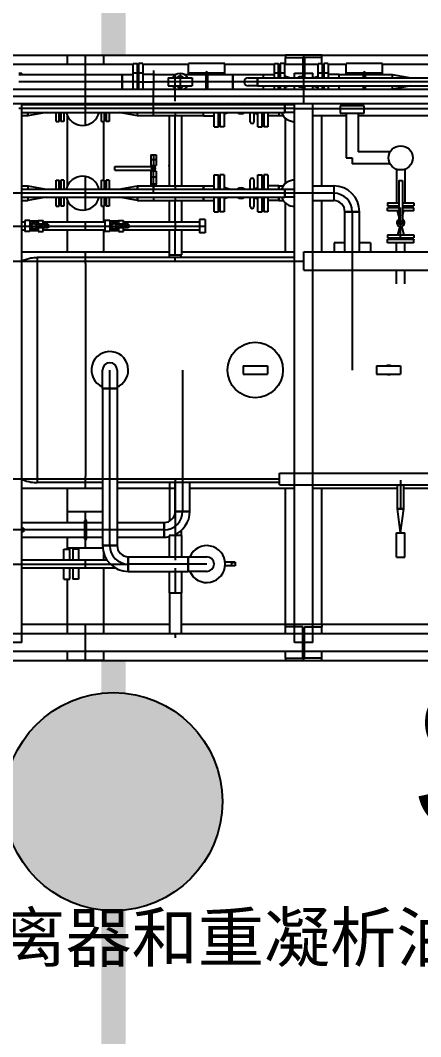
# Model space of a CAD drawing. Header units: inches. Extents: x 517790 to 538444, y 301815 to 302461.
# Drawn here: x 517891.987 to 517893.546, y 302341.057 to 302345.019 of the extents above; entities that cross this region are included whole.
import ezdxf

# ---------------------------------------------------------------- set-up
doc = ezdxf.new("R2010")
doc.units = ezdxf.units.IN
doc.header["$MEASUREMENT"] = 0
doc.layers.add('电气-接地设计-接地线', color=3, linetype='接地线')
doc.layers.add('硅胶总平面底图 工艺装置区', color=253, linetype='Continuous')
doc.styles.add('EESLTYPE', font='TXT.shx')
doc.styles.get("Standard").update_dxf_attribs({"font": 'arial.ttf'})
doc.linetypes.add('接地线', pattern='A,500,["/",EESLTYPE,S=200,R=0,X=0,Y=-100],-200,60,-200', length=960)

# ---------------------------------------------------------------- blocks, each defined once
blk = doc.blocks.new('PTJD2')
at = {"linetype": 'Continuous'}
blk.add_hatch(color=0, dxfattribs=at).paths.add_polyline_path([(150, 0, 1), (-150, 0, 1)])
at = {"color": 0, "linetype": 'Continuous'}
blk.add_circle((0, 0), 150, dxfattribs=at)

msp = doc.modelspace()

# ---------------------------------------------------------------- linework, layer by layer
at = {"layer": '电气-接地设计-接地线', "color": 1, "linetype": '接地线', "ltscale": 0.005, "const_width": 0.0944}
for points in [[(517892.3493, 302344.8829), (517892.3493, 302346.6765)], [(517892.3493, 302340.7293), (517892.3493, 302342.5229)]]:
    msp.add_lwpolyline(points, dxfattribs=at)
at = {"layer": '硅胶总平面底图 工艺装置区', "color": 253, "linetype": 'Continuous', "lineweight": -3}
for p, q in [((517890.6831, 302344.8829), (517893.0195, 302344.8829)), ((517892.1699, 302344.8829), (517892.3115, 302344.8829)), ((517892.1699, 302344.8475), (517892.1699, 302344.8829)), ((517892.2407, 302344.6101), (517892.2407, 302344.8829)), ((517892.3115, 302344.8475), (517892.3115, 302344.8829)), ((517893.1611, 302344.8829), (517893.0195, 302344.8829)), ((517893.0195, 302344.8829), (517893.0195, 302344.8734)), ((517893.0195, 302344.8734), (517893.087, 302344.8734)), ((517893.0195, 302344.8475), (517893.0195, 302344.8734)), ((517893.087, 302344.8734), (517893.087, 302344.7991)), ((517893.0903, 302344.8121), (517893.0903, 302344.8829)), ((517893.1611, 302344.8734), (517893.0936, 302344.8734)), ((517893.0936, 302344.8734), (517893.0936, 302344.7957)), ((517893.1611, 302344.8734), (517893.1611, 302344.8829)), ((517893.1611, 302344.8829), (517895.3087, 302344.8829)), ((517893.1611, 302344.851), (517893.1611, 302344.8734)), ((517890.621, 302344.8475), (517892.4258, 302344.8475)), ((517892.4258, 302344.779), (517892.4258, 302344.851)), ((517892.4258, 302344.851), (517892.4423, 302344.851)), ((517892.4423, 302344.779), (517892.4423, 302344.851)), ((517892.4423, 302344.8475), (517892.4465, 302344.8475)), ((517892.4465, 302344.851), (517892.4465, 302344.779)), ((517892.4631, 302344.851), (517892.4465, 302344.851)), ((517892.4631, 302344.851), (517892.4631, 302344.779)), ((517892.4631, 302344.8475), (517892.6419, 302344.8475)), ((517892.6419, 302344.8075), (517892.6419, 302344.8498)), ((517892.7835, 302344.8498), (517892.6419, 302344.8498)), ((517892.7835, 302344.8075), (517892.7835, 302344.8498)), ((517892.7835, 302344.8475), (517892.9762, 302344.8475)), ((517892.9762, 302344.7948), (517892.9762, 302344.851)), ((517892.9762, 302344.851), (517892.9927, 302344.851)), ((517892.9927, 302344.7948), (517892.9927, 302344.851)), ((517892.9927, 302344.8475), (517892.9984, 302344.8475)), ((517892.9984, 302344.851), (517892.9984, 302344.7948)), ((517893.0149, 302344.851), (517892.9984, 302344.851)), ((517893.0149, 302344.851), (517893.0149, 302344.7948)), ((517893.0149, 302344.8475), (517893.1468, 302344.8475)), ((517893.1468, 302344.7948), (517893.1468, 302344.851)), ((517893.1468, 302344.851), (517893.1633, 302344.851)), ((517893.1633, 302344.7948), (517893.1633, 302344.851)), ((517893.1633, 302344.8475), (517893.169, 302344.8475)), ((517893.169, 302344.851), (517893.169, 302344.7948)), ((517893.1855, 302344.851), (517893.169, 302344.851)), ((517893.1855, 302344.851), (517893.1855, 302344.7948)), ((517893.1855, 302344.8475), (517893.2555, 302344.8475)), ((517893.3971, 302344.8498), (517893.2555, 302344.8498)), ((517893.2555, 302344.8075), (517893.2555, 302344.8498)), ((517893.3971, 302344.8075), (517893.3971, 302344.8498)), ((517893.3971, 302344.8475), (517894.0088, 302344.8475)), ((517891.9802, 302344.8121), (517891.9929, 302344.8121)), ((517891.9802, 302344.8075), (517892.3838, 302344.8075)), ((517891.9929, 302344.8075), (517891.9929, 302344.8121)), ((517892.3838, 302344.779), (517892.3838, 302344.8075)), ((517892.3838, 302344.8075), (517892.4258, 302344.8075)), ((517892.3838, 302344.8075), (517892.3838, 302344.7509)), ((517892.4423, 302344.8121), (517892.4258, 302344.8121)), ((517892.4631, 302344.8121), (517892.4465, 302344.8121)), ((517892.505, 302344.8075), (517892.4631, 302344.8075)), ((517892.505, 302344.8235), (517892.505, 302344.8075)), ((517892.505, 302344.8075), (517892.505, 302344.779)), ((517892.505, 302344.8075), (517892.505, 302344.7509)), ((517892.505, 302344.8075), (517892.5931, 302344.8075)), ((517892.5617, 302344.7947), (517892.6089, 302344.7947)), ((517892.5617, 302344.7947), (517892.5617, 302344.7633)), ((517892.59, 302344.7037), (517892.59, 302344.8032)), ((517892.6089, 302344.8075), (517892.6089, 302344.7505)), ((517892.6089, 302344.7947), (517892.6561, 302344.7947)), ((517892.6246, 302344.8075), (517892.7099, 302344.8075)), ((517892.7835, 302344.8121), (517892.6419, 302344.8121)), ((517892.6561, 302344.7947), (517892.6561, 302344.7633)), ((517892.7099, 302344.7509), (517892.7099, 302344.8149)), ((517892.7155, 302344.8149), (517892.7155, 302344.7509)), ((517892.7155, 302344.8075), (517892.8144, 302344.8075)), ((517892.8144, 302344.779), (517892.8144, 302344.8075)), ((517892.8144, 302344.8075), (517892.9342, 302344.8075)), ((517892.8144, 302344.8075), (517892.8144, 302344.7509)), ((517892.8743, 302344.7948), (517892.9103, 302344.7948)), ((517892.9103, 302344.7633), (517892.9103, 302344.7948)), ((517892.9103, 302344.7948), (517892.9103, 302344.7633)), ((517892.9103, 302344.7948), (517894.4782, 302344.7948)), ((517892.9342, 302344.7948), (517892.9342, 302344.8075)), ((517892.9342, 302344.7948), (517892.9342, 302344.8075)), ((517892.9342, 302344.8075), (517892.9762, 302344.8075)), ((517892.9927, 302344.8121), (517892.9762, 302344.8121)), ((517892.9969, 302344.8075), (517892.9969, 302344.7948)), ((517892.9984, 302344.807), (517892.9969, 302344.8075)), ((517893.0149, 302344.8121), (517892.9984, 302344.8121)), ((517893.0344, 302344.7948), (517893.0149, 302344.8014)), ((517893.0549, 302344.7948), (517893.0549, 302344.8121)), ((517893.0549, 302344.8121), (517893.1257, 302344.8121)), ((517893.0903, 302344.7603), (517893.0903, 302344.7978)), ((517893.1257, 302344.7948), (517893.1257, 302344.8121)), ((517893.1273, 302344.7948), (517893.1468, 302344.8014)), ((517893.1633, 302344.8121), (517893.1468, 302344.8121)), ((517893.1633, 302344.807), (517893.1648, 302344.8075)), ((517893.1648, 302344.7948), (517893.1648, 302344.8075)), ((517893.1855, 302344.8121), (517893.169, 302344.8121)), ((517893.2275, 302344.8075), (517893.1855, 302344.8075)), ((517893.2275, 302344.8075), (517893.2275, 302344.7948)), ((517893.2275, 302344.8075), (517893.3235, 302344.8075)), ((517893.2275, 302344.8075), (517893.2275, 302344.7948)), ((517893.3971, 302344.8121), (517893.2555, 302344.8121)), ((517893.3235, 302344.7948), (517893.3235, 302344.8149)), ((517893.3291, 302344.8149), (517893.3291, 302344.7948)), ((517893.3291, 302344.8075), (517893.4353, 302344.8075)), ((517893.4353, 302344.8075), (517893.4353, 302344.7948)), ((517893.4353, 302344.8075), (517893.4353, 302344.7948)), ((517893.4353, 302344.8075), (517893.5073, 302344.7948)), ((517891.4158, 302344.7509), (517894.0197, 302344.7509)), ((517892.3838, 302344.779), (517891.9802, 302344.779)), ((517892.4423, 302344.779), (517892.3838, 302344.779)), ((517892.3838, 302344.7509), (517892.3838, 302344.779)), ((517892.4258, 302344.7509), (517892.4258, 302344.779)), ((517892.4423, 302344.7509), (517892.4423, 302344.779)), ((517892.4465, 302344.7767), (517892.4423, 302344.7767)), ((517892.4423, 302344.7633), (517892.4465, 302344.7633)), ((517892.4465, 302344.779), (517892.505, 302344.779)), ((517892.4465, 302344.779), (517892.4465, 302344.7509)), ((517892.4631, 302344.779), (517892.4631, 302344.7509)), ((517892.505, 302344.779), (517892.505, 302344.7509)), ((517892.5617, 302344.779), (517892.505, 302344.779)), ((517892.505, 302344.7111), (517892.505, 302344.7505)), ((517892.6089, 302344.779), (517892.5617, 302344.779)), ((517892.5617, 302344.7633), (517892.6089, 302344.7633)), ((517892.6089, 302344.779), (517892.6089, 302344.779)), ((517892.6089, 302344.779), (517892.6089, 302344.779)), ((517892.6561, 302344.779), (517892.6089, 302344.779)), ((517892.6089, 302344.7633), (517892.6561, 302344.7633)), ((517892.7099, 302344.779), (517892.6561, 302344.779)), ((517892.7155, 302344.779), (517892.7099, 302344.779)), ((517892.8144, 302344.779), (517892.7155, 302344.779)), ((517892.8144, 302344.779), (517892.8144, 302344.779)), ((517892.8585, 302344.779), (517892.8144, 302344.779)), ((517892.8144, 302344.779), (517892.8144, 302344.779)), ((517892.8144, 302344.7509), (517892.8144, 302344.779)), ((517892.8743, 302344.779), (517892.8585, 302344.779)), ((517892.9103, 302344.779), (517892.8743, 302344.779)), ((517892.9103, 302344.7633), (517892.8743, 302344.7633)), ((517892.9102, 302344.779), (517892.9103, 302344.779)), ((517892.9103, 302344.779), (517892.9103, 302344.779)), ((517894.4782, 302344.779), (517892.9103, 302344.779)), ((517892.9103, 302344.7633), (517894.4782, 302344.7633)), ((517892.9342, 302344.7509), (517892.9342, 302344.7633)), ((517892.9342, 302344.7509), (517892.9342, 302344.7633)), ((517892.9762, 302344.7509), (517892.9762, 302344.7633)), ((517892.9927, 302344.7509), (517892.9927, 302344.7633)), ((517892.9969, 302344.7633), (517892.9969, 302344.7509)), ((517892.9984, 302344.751), (517892.9978, 302344.7509)), ((517892.9984, 302344.7633), (517892.9984, 302344.7509)), ((517893.0149, 302344.7633), (517893.0149, 302344.7509)), ((517893.0344, 302344.7633), (517893.0149, 302344.7566)), ((517893.0195, 302344.7509), (517893.0195, 302344.7582)), ((517893.0549, 302344.7509), (517893.0549, 302344.7633)), ((517893.087, 302344.759), (517893.087, 302344.7509)), ((517893.0903, 302344.6939), (517893.0903, 302344.7509)), ((517893.0936, 302344.7624), (517893.0936, 302344.7509)), ((517893.1257, 302344.7509), (517893.1257, 302344.7633)), ((517893.1273, 302344.7633), (517893.1468, 302344.7566)), ((517893.1468, 302344.7509), (517893.1468, 302344.7633)), ((517893.1633, 302344.7509), (517893.1633, 302344.7633)), ((517893.1633, 302344.751), (517893.1639, 302344.7509)), ((517893.1648, 302344.7509), (517893.1648, 302344.7633)), ((517893.169, 302344.7633), (517893.169, 302344.7509)), ((517893.1855, 302344.7633), (517893.1855, 302344.7509)), ((517893.2275, 302344.7633), (517893.2275, 302344.7509)), ((517893.2275, 302344.7633), (517893.2275, 302344.7509)), ((517893.3235, 302344.7509), (517893.3235, 302344.7633)), ((517893.3291, 302344.7633), (517893.3291, 302344.7509)), ((517893.4353, 302344.7633), (517893.4353, 302344.7509)), ((517893.4353, 302344.7633), (517893.4353, 302344.7509)), ((517893.5073, 302344.7633), (517893.4371, 302344.7509)), ((517894.0197, 302344.7224), (517891.4158, 302344.7224)), ((517892.505, 302344.7111), (517892.505, 302344.7111)), ((517892.505, 302344.7111), (517892.505, 302344.7111)), ((517892.505, 302344.6752), (517892.505, 302344.7111)), ((517891.4158, 302344.6939), (517894.0197, 302344.6939)), ((517891.9929, 302344.6752), (517891.9802, 302344.6752)), ((517891.9929, 302342.5937), (517891.9929, 302344.6939)), ((517891.9929, 302344.6909), (517893.0169, 302344.6909)), ((517893.0169, 302344.6752), (517891.9929, 302344.6752)), ((517892.0155, 302344.6909), (517892.0155, 302344.6939)), ((517892.0155, 302344.6939), (517892.0155, 302344.6909)), ((517892.0706, 302344.6939), (517892.0874, 302344.6909)), ((517892.1262, 302344.6909), (517892.1262, 302344.6939)), ((517892.1382, 302344.6909), (517892.1382, 302344.6939)), ((517892.1439, 302344.6939), (517892.1439, 302344.6909)), ((517892.1559, 302344.6939), (517892.1559, 302344.6909)), ((517892.3028, 302344.6909), (517892.3028, 302344.6939)), ((517892.3148, 302344.6909), (517892.3148, 302344.6939)), ((517892.3204, 302344.6939), (517892.3204, 302344.6909)), ((517892.3325, 302344.6939), (517892.3325, 302344.6909)), ((517892.3713, 302344.6909), (517892.388, 302344.6939)), ((517892.4432, 302344.6909), (517892.4432, 302344.6939)), ((517892.4432, 302344.6909), (517892.4432, 302344.6939)), ((517892.505, 302344.6467), (517892.505, 302344.7037)), ((517892.59, 302344.6939), (517892.59, 302344.6909)), ((517892.6996, 302344.6909), (517892.6996, 302344.6939)), ((517892.6996, 302344.6909), (517892.6996, 302344.6939)), ((517892.7416, 302344.6909), (517892.7416, 302344.6939)), ((517892.7581, 302344.6909), (517892.7581, 302344.6939)), ((517892.7623, 302344.6939), (517892.7623, 302344.6909)), ((517892.7638, 302344.6939), (517892.7638, 302344.6909)), ((517892.7803, 302344.6939), (517892.7803, 302344.6909)), ((517892.7998, 302344.6909), (517892.7911, 302344.6939)), ((517892.8821, 302344.6909), (517892.8821, 302344.6939)), ((517892.8962, 302344.6939), (517892.8962, 302344.6909)), ((517892.8962, 302344.6921), (517892.9015, 302344.6939)), ((517892.9122, 302344.6909), (517892.9122, 302344.6939)), ((517892.9287, 302344.6909), (517892.9287, 302344.6939)), ((517892.9302, 302344.6909), (517892.9302, 302344.6939)), ((517892.9344, 302344.6939), (517892.9344, 302344.6909)), ((517892.9509, 302344.6939), (517892.9509, 302344.6909)), ((517892.9929, 302344.6939), (517892.9929, 302344.6909)), ((517892.9929, 302344.6939), (517892.9929, 302344.6909)), ((517893.0169, 302344.6594), (517893.0169, 302344.6909)), ((517893.0169, 302344.6909), (517893.0528, 302344.6909)), ((517893.0169, 302344.6909), (517893.0169, 302344.6594)), ((517893.0169, 302344.6752), (517893.0169, 302344.6752)), ((517893.0169, 302344.6752), (517893.0169, 302344.6752)), ((517893.0528, 302344.6752), (517893.0169, 302344.6752)), ((517893.0528, 302344.6752), (517893.1128, 302344.6752)), ((517893.0549, 302342.5937), (517893.0549, 302344.6939)), ((517893.1128, 302344.6752), (517893.1257, 302344.6752)), ((517893.1128, 302344.6752), (517893.1128, 302344.6752)), ((517893.1128, 302344.6752), (517893.1128, 302344.6752)), ((517893.1257, 302342.5937), (517893.1257, 302344.6939)), ((517893.1257, 302344.6752), (517893.2319, 302344.6752)), ((517893.3263, 302344.6855), (517893.2319, 302344.6855)), ((517893.2319, 302344.6855), (517893.2319, 302344.6571)), ((517893.2319, 302344.6752), (517893.3263, 302344.6752)), ((517893.3263, 302344.6571), (517893.3263, 302344.6855)), ((517893.3263, 302344.6752), (517893.8908, 302344.6752)), ((517891.9929, 302344.6594), (517893.0169, 302344.6594)), ((517892.0155, 302344.6467), (517891.9929, 302344.6467)), ((517892.0155, 302344.6467), (517892.0155, 302344.6594)), ((517892.0155, 302344.6594), (517892.0155, 302344.6467)), ((517892.0874, 302344.6594), (517892.0155, 302344.6467)), ((517892.1262, 302344.6242), (517892.1262, 302344.6594)), ((517892.1382, 302344.6242), (517892.1382, 302344.6594)), ((517892.1439, 302344.6594), (517892.1439, 302344.6242)), ((517892.1559, 302344.6594), (517892.1559, 302344.6242)), ((517892.1699, 302344.3737), (517892.1699, 302344.6463)), ((517892.3028, 302344.6242), (517892.3028, 302344.6594)), ((517892.3148, 302344.6242), (517892.3148, 302344.6594)), ((517892.3204, 302344.6594), (517892.3204, 302344.6242)), ((517892.3325, 302344.6594), (517892.3325, 302344.6242)), ((517892.4432, 302344.6467), (517892.3713, 302344.6594)), ((517892.4432, 302344.6467), (517892.4432, 302344.6594)), ((517892.4432, 302344.6467), (517892.4432, 302344.6594)), ((517892.505, 302344.6467), (517892.4432, 302344.6467)), ((517892.6996, 302344.6467), (517892.505, 302344.6467)), ((517892.566, 302344.6467), (517892.566, 302344.3733)), ((517892.59, 302344.6594), (517892.59, 302344.6467)), ((517892.59, 302344.3733), (517892.59, 302344.6467)), ((517892.614, 302344.6467), (517892.614, 302344.3733)), ((517892.6996, 302344.6467), (517892.6996, 302344.6594)), ((517892.6996, 302344.6467), (517892.6996, 302344.6594)), ((517892.6996, 302344.6467), (517892.7416, 302344.6467)), ((517892.7416, 302344.6032), (517892.7416, 302344.6594)), ((517892.7581, 302344.6032), (517892.7581, 302344.6594)), ((517892.7623, 302344.6594), (517892.7623, 302344.6467)), ((517892.7638, 302344.6472), (517892.7623, 302344.6467)), ((517892.7638, 302344.6594), (517892.7638, 302344.6032)), ((517892.7803, 302344.6594), (517892.7803, 302344.6032)), ((517892.7998, 302344.6594), (517892.7803, 302344.6528)), ((517892.8821, 302344.6233), (517892.8821, 302344.6594)), ((517892.8962, 302344.6594), (517892.8962, 302344.6233)), ((517892.8962, 302344.6582), (517892.9122, 302344.6528)), ((517892.9122, 302344.6032), (517892.9122, 302344.6594)), ((517892.9287, 302344.6032), (517892.9287, 302344.6594)), ((517892.9287, 302344.6472), (517892.9302, 302344.6467)), ((517892.9302, 302344.6467), (517892.9302, 302344.6594)), ((517892.9344, 302344.6594), (517892.9344, 302344.6032)), ((517892.9509, 302344.6594), (517892.9509, 302344.6032)), ((517892.9929, 302344.6467), (517892.9509, 302344.6467)), ((517892.9929, 302344.6594), (517892.9929, 302344.6467)), ((517892.9929, 302344.6594), (517892.9929, 302344.6467)), ((517893.0106, 302344.6467), (517892.9929, 302344.6467)), ((517893.0528, 302344.6594), (517893.0169, 302344.6594)), ((517893.0195, 302344.3833), (517893.0195, 302344.6366)), ((517893.2555, 302344.6467), (517893.1257, 302344.6467)), ((517893.1611, 302344.3733), (517893.1611, 302344.6467)), ((517893.2319, 302344.6571), (517893.3263, 302344.6571)), ((517893.2555, 302344.6571), (517893.2555, 302344.4825)), ((517893.3027, 302344.6571), (517893.3027, 302344.5061)), ((517893.9144, 302344.6467), (517893.3027, 302344.6467)), ((517892.1262, 302344.6242), (517892.1382, 302344.6242)), ((517892.1559, 302344.6242), (517892.1439, 302344.6242)), ((517892.3028, 302344.6242), (517892.3148, 302344.6242)), ((517892.3115, 302344.3957), (517892.3115, 302344.6242)), ((517892.3325, 302344.6242), (517892.3204, 302344.6242)), ((517892.7416, 302344.6032), (517892.7581, 302344.6032)), ((517892.7803, 302344.6032), (517892.7638, 302344.6032)), ((517892.9122, 302344.6032), (517892.9287, 302344.6032)), ((517892.9509, 302344.6032), (517892.9344, 302344.6032)), ((517892.495, 302344.4948), (517892.505, 302344.4948)), ((517892.495, 302344.4948), (517892.495, 302344.4528)), ((517892.505, 302344.4745), (517892.495, 302344.4745)), ((517892.505, 302344.4948), (517892.505, 302344.4745)), ((517892.505, 302344.4948), (517892.5151, 302344.4948)), ((517892.5151, 302344.4745), (517892.505, 302344.4745)), ((517892.505, 302344.4745), (517892.505, 302344.4528)), ((517892.5151, 302344.4948), (517892.5151, 302344.4528)), ((517893.2555, 302344.4825), (517893.2791, 302344.4825)), ((517893.2791, 302344.4825), (517893.2791, 302344.4589)), ((517893.427, 302344.5061), (517893.3027, 302344.5061)), ((517892.354, 302344.4417), (517892.354, 302344.4487)), ((517892.354, 302344.4487), (517892.505, 302344.4487)), ((517892.354, 302344.4346), (517892.354, 302344.4417)), ((517892.354, 302344.4346), (517892.505, 302344.4346)), ((517892.495, 302344.4528), (517892.505, 302344.4528)), ((517892.5151, 302344.4305), (517892.495, 302344.4305)), ((517892.495, 302344.4305), (517892.495, 302344.3807)), ((517892.5026, 302344.4495), (517892.5016, 302344.4528)), ((517892.5026, 302344.4338), (517892.5016, 302344.4305)), ((517892.505, 302344.4305), (517892.505, 302344.4528)), ((517892.505, 302344.4528), (517892.505, 302344.4528)), ((517892.505, 302344.4528), (517892.505, 302344.4528)), ((517892.505, 302344.4528), (517892.5151, 302344.4528)), ((517892.505, 302344.4088), (517892.505, 302344.4305)), ((517892.5074, 302344.4495), (517892.5084, 302344.4528)), ((517892.5074, 302344.4338), (517892.5084, 302344.4305)), ((517892.5151, 302344.4305), (517892.5151, 302344.3807)), ((517893.427, 302344.4589), (517893.2791, 302344.4589)), ((517893.4521, 302344.438), (517893.4521, 302344.3072)), ((517893.4837, 302344.438), (517893.4837, 302344.3072)), ((517892.1262, 302344.3605), (517892.1262, 302344.3957)), ((517892.1262, 302344.3957), (517892.1382, 302344.3957)), ((517892.1382, 302344.3605), (517892.1382, 302344.3957)), ((517892.1439, 302344.3957), (517892.1439, 302344.3605)), ((517892.1559, 302344.3957), (517892.1439, 302344.3957)), ((517892.1559, 302344.3957), (517892.1559, 302344.3605)), ((517892.2407, 302344.2797), (517892.2407, 302344.4099)), ((517892.3027, 302344.3605), (517892.3027, 302344.3957)), ((517892.3027, 302344.3957), (517892.3148, 302344.3957)), ((517892.3148, 302344.3605), (517892.3148, 302344.3957)), ((517892.3204, 302344.3957), (517892.3204, 302344.3605)), ((517892.3325, 302344.3957), (517892.3204, 302344.3957)), ((517892.3325, 302344.3957), (517892.3325, 302344.3605)), ((517892.495, 302344.4088), (517892.5151, 302344.4088)), ((517892.505, 302344.3807), (517892.505, 302344.4088)), ((517892.7416, 302344.3605), (517892.7416, 302344.4167)), ((517892.7416, 302344.4167), (517892.7581, 302344.4167)), ((517892.7581, 302344.3605), (517892.7581, 302344.4167)), ((517892.7638, 302344.4167), (517892.7638, 302344.3605)), ((517892.7803, 302344.4167), (517892.7638, 302344.4167)), ((517892.7803, 302344.4167), (517892.7803, 302344.3605)), ((517892.8821, 302344.3605), (517892.8821, 302344.3967)), ((517892.8962, 302344.3967), (517892.8962, 302344.3605)), ((517892.9122, 302344.3605), (517892.9122, 302344.4167)), ((517892.9122, 302344.4167), (517892.9287, 302344.4167)), ((517892.9287, 302344.3605), (517892.9287, 302344.4167)), ((517892.9344, 302344.4167), (517892.9344, 302344.3605)), ((517892.9509, 302344.4167), (517892.9344, 302344.4167)), ((517892.9509, 302344.4167), (517892.9509, 302344.3605)), ((517893.4608, 302344.3944), (517893.4679, 302344.3944)), ((517893.4608, 302344.3944), (517893.4608, 302344.2296)), ((517893.4679, 302344.3944), (517893.475, 302344.3944)), ((517893.475, 302344.3944), (517893.475, 302344.2296)), ((517891.9929, 302344.3733), (517892.0155, 302344.3733)), ((517891.9929, 302344.3605), (517893.0169, 302344.3605)), ((517892.0155, 302344.3733), (517892.0155, 302344.3605)), ((517892.0155, 302344.3733), (517892.0155, 302344.3605)), ((517892.0155, 302344.3733), (517892.0874, 302344.3605)), ((517892.3713, 302344.3605), (517892.4432, 302344.3733)), ((517892.4432, 302344.3605), (517892.4432, 302344.3733)), ((517892.4432, 302344.3733), (517892.4432, 302344.3605)), ((517892.4432, 302344.3733), (517892.505, 302344.3733)), ((517892.5151, 302344.3807), (517892.495, 302344.3807)), ((517892.495, 302344.3807), (517892.505, 302344.3807)), ((517892.495, 302344.3807), (517892.495, 302344.3733)), ((517892.505, 302344.3807), (517892.505, 302344.3807)), ((517892.505, 302344.3807), (517892.505, 302344.3807)), ((517892.505, 302344.3733), (517892.505, 302344.3807)), ((517892.505, 302344.3807), (517892.5151, 302344.3807)), ((517892.505, 302344.3448), (517892.505, 302344.3733)), ((517892.505, 302344.3733), (517892.505, 302344.3605)), ((517892.505, 302344.3733), (517892.505, 302344.3605)), ((517892.505, 302344.3733), (517892.6996, 302344.3733)), ((517892.5151, 302344.3733), (517892.5151, 302344.3807)), ((517892.59, 302344.3733), (517892.59, 302344.3605)), ((517892.6996, 302344.3733), (517892.6996, 302344.3605)), ((517892.6996, 302344.3605), (517892.6996, 302344.3733)), ((517892.6996, 302344.3733), (517892.7416, 302344.3733)), ((517892.7623, 302344.3733), (517892.7623, 302344.3605)), ((517892.7638, 302344.3728), (517892.7623, 302344.3733)), ((517892.7998, 302344.3605), (517892.7803, 302344.3672)), ((517892.8962, 302344.3617), (517892.9122, 302344.3672)), ((517892.9287, 302344.3728), (517892.9302, 302344.3733)), ((517892.9302, 302344.3605), (517892.9302, 302344.3733)), ((517892.9929, 302344.3733), (517892.9509, 302344.3733)), ((517892.9929, 302344.3605), (517892.9929, 302344.3733)), ((517892.9929, 302344.3733), (517893.0106, 302344.3733)), ((517892.9929, 302344.3733), (517892.9929, 302344.3605)), ((517893.0169, 302344.329), (517893.0169, 302344.3605)), ((517893.0169, 302344.3605), (517893.0528, 302344.3605)), ((517893.0169, 302344.3605), (517893.0169, 302344.329)), ((517893.1257, 302344.3733), (517893.2072, 302344.3733)), ((517893.2072, 302344.3733), (517893.2072, 302344.3163)), ((517893.2072, 302344.3733), (517893.2072, 302344.3163)), ((517891.9929, 302344.3448), (517891.9221, 302344.3448)), ((517893.0169, 302344.3448), (517891.9929, 302344.3448)), ((517891.9929, 302344.329), (517893.0169, 302344.329)), ((517891.9929, 302344.3163), (517892.0155, 302344.3163)), ((517892.0155, 302344.329), (517892.0155, 302344.3163)), ((517892.0155, 302344.329), (517892.0155, 302344.3163)), ((517892.0874, 302344.329), (517892.0155, 302344.3163)), ((517892.1262, 302344.2938), (517892.1262, 302344.329)), ((517892.1382, 302344.2938), (517892.1382, 302344.329)), ((517892.1439, 302344.329), (517892.1439, 302344.2938)), ((517892.1559, 302344.329), (517892.1559, 302344.2938)), ((517892.1699, 302344.2324), (517892.1699, 302344.3159)), ((517892.3027, 302344.2938), (517892.3027, 302344.329)), ((517892.3148, 302344.2938), (517892.3148, 302344.329)), ((517892.3204, 302344.329), (517892.3204, 302344.2938)), ((517892.3325, 302344.329), (517892.3325, 302344.2938)), ((517892.4432, 302344.3163), (517892.3713, 302344.329)), ((517892.4432, 302344.3163), (517892.4432, 302344.329)), ((517892.4432, 302344.329), (517892.4432, 302344.3163)), ((517892.4432, 302344.3163), (517892.505, 302344.3163)), ((517892.505, 302344.329), (517892.505, 302344.3163)), ((517892.505, 302344.329), (517892.505, 302344.3163)), ((517892.505, 302344.3163), (517892.6996, 302344.3163)), ((517892.566, 302344.3163), (517892.566, 302344.2324)), ((517892.59, 302344.329), (517892.59, 302344.3163)), ((517892.59, 302344.2324), (517892.59, 302344.3163)), ((517892.614, 302344.3163), (517892.614, 302344.2324)), ((517892.6996, 302344.329), (517892.6996, 302344.3163)), ((517892.6996, 302344.3163), (517892.6996, 302344.329)), ((517892.6996, 302344.3163), (517892.7416, 302344.3163)), ((517892.7416, 302344.2728), (517892.7416, 302344.329)), ((517892.7581, 302344.2728), (517892.7581, 302344.329)), ((517892.7623, 302344.329), (517892.7623, 302344.3163)), ((517892.7638, 302344.3168), (517892.7623, 302344.3163)), ((517892.7638, 302344.329), (517892.7638, 302344.2728)), ((517892.7803, 302344.329), (517892.7803, 302344.2728)), ((517892.7998, 302344.329), (517892.7803, 302344.3224)), ((517892.8821, 302344.2929), (517892.8821, 302344.329)), ((517892.8962, 302344.329), (517892.8962, 302344.2929)), ((517892.8962, 302344.3278), (517892.9122, 302344.3224)), ((517892.9122, 302344.2728), (517892.9122, 302344.329)), ((517892.9287, 302344.2728), (517892.9287, 302344.329)), ((517892.9287, 302344.3168), (517892.9302, 302344.3163)), ((517892.9302, 302344.3163), (517892.9302, 302344.329)), ((517892.9344, 302344.329), (517892.9344, 302344.2728)), ((517892.9509, 302344.329), (517892.9509, 302344.2728)), ((517892.9929, 302344.3163), (517892.9509, 302344.3163)), ((517892.9929, 302344.3163), (517892.9929, 302344.329)), ((517892.9929, 302344.329), (517892.9929, 302344.3163)), ((517892.9929, 302344.3163), (517893.0106, 302344.3163)), ((517893.0169, 302344.3448), (517893.0169, 302344.3448)), ((517893.0169, 302344.3448), (517893.0169, 302344.3448)), ((517893.0528, 302344.3448), (517893.0169, 302344.3448)), ((517893.0528, 302344.329), (517893.0169, 302344.329)), ((517893.1128, 302344.3448), (517893.0528, 302344.3448)), ((517893.1257, 302344.3448), (517893.1128, 302344.3448)), ((517893.1128, 302344.3448), (517893.1128, 302344.3448)), ((517893.2072, 302344.3448), (517893.1257, 302344.3448)), ((517893.1257, 302344.3163), (517893.2072, 302344.3163)), ((517893.1611, 302344.1159), (517893.1611, 302344.3163)), ((517893.2072, 302344.3448), (517893.2072, 302344.3448)), ((517893.2072, 302344.3448), (517893.2072, 302344.3448)), ((517892.1262, 302344.2938), (517892.1382, 302344.2938)), ((517892.1559, 302344.2938), (517892.1439, 302344.2938)), ((517892.3027, 302344.2938), (517892.3148, 302344.2938)), ((517892.3115, 302344.2324), (517892.3115, 302344.2938)), ((517892.3325, 302344.2938), (517892.3204, 302344.2938)), ((517892.7416, 302344.2728), (517892.7581, 302344.2728)), ((517892.7803, 302344.2728), (517892.7638, 302344.2728)), ((517892.9122, 302344.2728), (517892.9287, 302344.2728)), ((517892.9509, 302344.2728), (517892.9344, 302344.2728)), ((517893.0195, 302344.1159), (517893.0195, 302344.3062)), ((517893.2506, 302344.2728), (517893.3076, 302344.2728)), ((517893.2506, 302344.1159), (517893.2506, 302344.2728)), ((517893.3076, 302344.2728), (517893.2506, 302344.2728)), ((517893.2791, 302344.2729), (517893.2791, 302344.2729)), ((517893.2791, 302344.2728), (517893.2791, 302344.2729)), ((517893.2791, 302344.2728), (517893.2791, 302344.1159)), ((517893.3076, 302344.1159), (517893.3076, 302344.2728)), ((517893.417, 302344.3072), (517893.4608, 302344.3072)), ((517893.417, 302344.3072), (517893.417, 302344.2951)), ((517893.417, 302344.2951), (517893.4608, 302344.2951)), ((517893.4608, 302344.2881), (517893.417, 302344.2881)), ((517893.417, 302344.276), (517893.417, 302344.2881)), ((517893.4608, 302344.276), (517893.417, 302344.276)), ((517893.4608, 302344.2895), (517893.4521, 302344.2895)), ((517893.4525, 302344.2881), (517893.4521, 302344.2895)), ((517893.4608, 302344.2565), (517893.4557, 302344.276)), ((517893.4679, 302344.1696), (517893.4679, 302344.2895)), ((517893.475, 302344.3072), (517893.5189, 302344.3072)), ((517893.475, 302344.2951), (517893.5189, 302344.2951)), ((517893.4837, 302344.2895), (517893.475, 302344.2895)), ((517893.5189, 302344.2881), (517893.475, 302344.2881)), ((517893.5189, 302344.276), (517893.475, 302344.276)), ((517893.475, 302344.2565), (517893.4801, 302344.276)), ((517893.4833, 302344.2881), (517893.4837, 302344.2895)), ((517893.5189, 302344.3072), (517893.5189, 302344.2951)), ((517893.5189, 302344.276), (517893.5189, 302344.2881)), ((517892.0036, 302344.2324), (517891.9929, 302344.2324)), ((517892.0036, 302344.2384), (517892.0036, 302344.2167)), ((517892.0231, 302344.2384), (517892.0036, 302344.2384)), ((517892.0231, 302344.2384), (517892.0231, 302344.2167)), ((517892.0561, 302344.2354), (517892.0231, 302344.2354)), ((517892.0561, 302344.2237), (517892.0561, 302344.2384)), ((517892.0561, 302344.2384), (517892.0756, 302344.2384)), ((517892.0561, 302344.2354), (517892.0561, 302344.2237)), ((517892.0756, 302344.2237), (517892.0756, 302344.2384)), ((517892.3159, 302344.2324), (517892.0756, 302344.2324)), ((517892.2407, 302344.2009), (517892.2407, 302344.2324)), ((517892.3159, 302344.2384), (517892.3159, 302344.2167)), ((517892.3354, 302344.2384), (517892.3159, 302344.2384)), ((517892.3354, 302344.2384), (517892.3354, 302344.2167)), ((517892.3684, 302344.2354), (517892.3354, 302344.2354)), ((517892.3684, 302344.2237), (517892.3684, 302344.2384)), ((517892.3684, 302344.2384), (517892.3878, 302344.2384)), ((517892.3684, 302344.2354), (517892.3684, 302344.2237)), ((517892.3878, 302344.2237), (517892.3878, 302344.2384)), ((517892.6843, 302344.2324), (517892.3878, 302344.2324)), ((517892.59, 302344.2324), (517892.59, 302344.2009)), ((517892.6843, 302344.2429), (517892.6843, 302344.2167)), ((517892.7068, 302344.2429), (517892.6843, 302344.2429)), ((517892.7068, 302344.2429), (517892.7068, 302344.2167)), ((517890.6271, 302344.2167), (517891.9929, 302344.2167)), ((517891.9929, 302344.2167), (517892.0036, 302344.2167)), ((517892.0036, 302344.2009), (517891.9929, 302344.2009)), ((517892.0036, 302344.2167), (517892.0201, 302344.2167)), ((517892.0036, 302344.2167), (517892.0201, 302344.2167)), ((517892.0036, 302344.2167), (517892.0036, 302344.195)), ((517892.0231, 302344.195), (517892.0036, 302344.195)), ((517892.0201, 302344.2167), (517892.0231, 302344.2167)), ((517892.0231, 302344.2167), (517892.0295, 302344.2167)), ((517892.0231, 302344.2167), (517892.0231, 302344.195)), ((517892.0561, 302344.198), (517892.0231, 302344.198)), ((517892.0295, 302344.2167), (517892.0561, 302344.2167)), ((517892.0953, 302344.2237), (517892.0468, 302344.2237)), ((517892.0953, 302344.2096), (517892.0468, 302344.2096)), ((517892.0561, 302344.2167), (517892.0561, 302344.2167)), ((517892.0756, 302344.2167), (517892.0561, 302344.2167)), ((517892.0561, 302344.2096), (517892.0561, 302344.198)), ((517892.0561, 302344.195), (517892.0561, 302344.2096)), ((517892.0561, 302344.195), (517892.0756, 302344.195)), ((517892.0591, 302344.2167), (517892.0953, 302344.2167)), ((517892.0756, 302344.195), (517892.0756, 302344.2096)), ((517892.3159, 302344.2009), (517892.0756, 302344.2009)), ((517892.0953, 302344.2237), (517892.0953, 302344.2167)), ((517892.0953, 302344.2167), (517892.0953, 302344.2096)), ((517892.0953, 302344.2167), (517892.3159, 302344.2167)), ((517892.1699, 302344.1159), (517892.1699, 302344.2009)), ((517892.3115, 302344.1159), (517892.3115, 302344.2009)), ((517892.3159, 302344.2167), (517892.3324, 302344.2167)), ((517892.3159, 302344.2167), (517892.3159, 302344.195)), ((517892.3159, 302344.2167), (517892.3324, 302344.2167)), ((517892.3354, 302344.195), (517892.3159, 302344.195)), ((517892.3324, 302344.2167), (517892.3354, 302344.2167)), ((517892.3354, 302344.2167), (517892.3418, 302344.2167)), ((517892.3354, 302344.2167), (517892.3354, 302344.195)), ((517892.3684, 302344.198), (517892.3354, 302344.198)), ((517892.3418, 302344.2167), (517892.3684, 302344.2167)), ((517892.4076, 302344.2237), (517892.359, 302344.2237)), ((517892.4076, 302344.2096), (517892.359, 302344.2096)), ((517892.3878, 302344.2167), (517892.3684, 302344.2167)), ((517892.3684, 302344.2167), (517892.3684, 302344.2167)), ((517892.3684, 302344.2096), (517892.3684, 302344.198)), ((517892.3684, 302344.195), (517892.3684, 302344.2096)), ((517892.3684, 302344.195), (517892.3878, 302344.195)), ((517892.3713, 302344.2167), (517892.4076, 302344.2167)), ((517892.3878, 302344.195), (517892.3878, 302344.2096)), ((517892.6843, 302344.2009), (517892.3878, 302344.2009)), ((517892.4076, 302344.2237), (517892.4076, 302344.2167)), ((517892.4076, 302344.2167), (517892.6843, 302344.2167)), ((517892.4076, 302344.2167), (517892.4076, 302344.2096)), ((517892.566, 302344.2009), (517892.566, 302344.105)), ((517892.59, 302344.105), (517892.59, 302344.2009)), ((517892.614, 302344.2009), (517892.614, 302344.105)), ((517892.6843, 302344.2167), (517892.7008, 302344.2167)), ((517892.6843, 302344.2167), (517892.6843, 302344.1904)), ((517892.6843, 302344.2167), (517892.7008, 302344.2167)), ((517892.7008, 302344.2167), (517892.7068, 302344.2167)), ((517892.7068, 302344.2167), (517892.7068, 302344.1904)), ((517893.4641, 302344.2151), (517893.4557, 302344.1831)), ((517893.4717, 302344.2151), (517893.4801, 302344.1831)), ((517892.7068, 302344.1904), (517892.6843, 302344.1904)), ((517893.417, 302344.1831), (517893.4679, 302344.1831)), ((517893.417, 302344.1831), (517893.417, 302344.1711)), ((517893.417, 302344.1711), (517893.4679, 302344.1711)), ((517893.4679, 302344.1654), (517893.417, 302344.1654)), ((517893.417, 302344.1654), (517893.417, 302344.164)), ((517893.5189, 302344.164), (517893.417, 302344.164)), ((517893.417, 302344.1519), (517893.417, 302344.164)), ((517893.5189, 302344.1519), (517893.417, 302344.1519)), ((517893.4525, 302344.1711), (517893.4521, 302344.1696)), ((517893.4521, 302344.1696), (517893.4837, 302344.1696)), ((517893.4521, 302344.1159), (517893.4521, 302344.1519)), ((517893.4679, 302344.1831), (517893.5189, 302344.1831)), ((517893.4679, 302344.1711), (517893.5189, 302344.1711)), ((517893.5189, 302344.1654), (517893.4679, 302344.1654)), ((517893.4833, 302344.1711), (517893.4837, 302344.1696)), ((517893.4837, 302344.1159), (517893.4837, 302344.1519)), ((517893.5189, 302344.1831), (517893.5189, 302344.1711)), ((517893.5189, 302344.1654), (517893.5189, 302344.164)), ((517893.5189, 302344.1519), (517893.5189, 302344.164)), ((517891.9929, 302344.1159), (517892.566, 302344.1159)), ((517892.2407, 302344.071), (517892.2407, 302344.1159)), ((517892.614, 302344.1159), (517893.0549, 302344.1159)), ((517893.0903, 302344.0451), (517893.0903, 302344.1159)), ((517893.0903, 302344.1159), (517894.0511, 302344.1159)), ((517893.2506, 302344.1513), (517893.2083, 302344.1513)), ((517893.2083, 302344.1513), (517893.2083, 302344.1159)), ((517893.2791, 302344.1159), (517893.2791, 302343.7276)), ((517893.3499, 302344.1513), (517893.3076, 302344.1513)), ((517893.3499, 302344.1513), (517893.3499, 302344.1159)), ((517891.9221, 302344.0805), (517893.0903, 302344.0805)), ((517892.0519, 302344.0946), (517892.0519, 302343.2167)), ((517892.0519, 302344.0946), (517892.0519, 302343.2167)), ((517893.0549, 302344.0946), (517892.0519, 302344.0946)), ((517892.566, 302344.105), (517892.614, 302344.105)), ((517892.5673, 302344.0946), (517892.5673, 302344.105)), ((517892.59, 302344.0805), (517892.59, 302344.0946)), ((517892.6126, 302344.0946), (517892.6126, 302344.105)), ((517892.2407, 302344.071), (517892.2407, 302343.2403)), ((517893.0903, 302344.0451), (517894.0511, 302344.0451)), ((517893.4521, 302343.991), (517893.4521, 302344.0451)), ((517893.4837, 302343.991), (517893.4837, 302344.0451)), ((517893.2791, 302343.7276), (517893.2791, 302343.7276)), ((517893.2791, 302343.7276), (517893.2791, 302343.7276)), ((517893.2791, 302343.7276), (517893.2791, 302343.6557)), ((517892.3066, 302343.5837), (517892.3066, 302343.6557)), ((517892.3351, 302343.5837), (517892.3351, 302343.6557)), ((517892.3636, 302343.6557), (517892.3636, 302343.5837)), ((517892.6183, 302343.6557), (517892.6183, 302343.5837)), ((517892.8543, 302343.6714), (517892.9015, 302343.6714)), ((517892.8543, 302343.6714), (517892.8543, 302343.6399)), ((517892.8543, 302343.6399), (517892.9015, 302343.6399)), ((517892.9015, 302343.6714), (517892.9487, 302343.6714)), ((517892.9015, 302343.6399), (517892.9487, 302343.6399)), ((517892.9487, 302343.6714), (517892.9487, 302343.6399)), ((517893.3735, 302343.6714), (517893.4207, 302343.6714)), ((517893.3735, 302343.6714), (517893.3735, 302343.6399)), ((517893.3735, 302343.6399), (517893.4207, 302343.6399)), ((517893.4207, 302343.6714), (517893.4679, 302343.6714)), ((517893.4207, 302343.6399), (517893.4679, 302343.6399)), ((517893.4679, 302343.6714), (517893.4679, 302343.6399)), ((517892.3636, 302343.5837), (517892.3066, 302343.5837)), ((517892.3066, 302343.5837), (517892.3066, 302342.9711)), ((517892.3066, 302343.5837), (517892.3636, 302343.5837)), ((517892.3351, 302343.5838), (517892.3351, 302343.5837)), ((517892.3351, 302342.9711), (517892.3351, 302343.5837)), ((517892.3351, 302343.5837), (517892.3351, 302343.5837)), ((517892.3636, 302343.5837), (517892.3636, 302342.9711)), ((517892.6183, 302343.5837), (517892.6183, 302343.5838)), ((517892.6183, 302343.5837), (517892.6183, 302343.2167)), ((517892.6183, 302343.5837), (517892.6183, 302343.5837)), ((517892.9959, 302343.2535), (517895.3715, 302343.2535)), ((517892.9959, 302343.2082), (517892.9959, 302343.2535)), ((517891.9221, 302343.2309), (517892.9959, 302343.2309)), ((517892.3066, 302343.2167), (517892.0519, 302343.2167)), ((517892.2407, 302343.1955), (517892.2407, 302343.2403)), ((517892.9959, 302343.2167), (517892.3636, 302343.2167)), ((517892.5673, 302343.2167), (517892.5673, 302343.0665)), ((517892.5898, 302343.1046), (517892.5898, 302343.2167)), ((517892.59, 302343.2309), (517892.59, 302343.0141)), ((517892.6183, 302343.2167), (517892.6183, 302343.1046)), ((517892.6468, 302343.1046), (517892.6468, 302343.2167)), ((517892.9959, 302343.2082), (517895.3715, 302343.2082)), ((517893.4553, 302343.1148), (517893.4553, 302343.2082)), ((517893.4679, 302343.2259), (517893.4679, 302343.2082)), ((517893.4679, 302343.2082), (517893.4679, 302343.1148)), ((517893.4805, 302343.1148), (517893.4805, 302343.2082)), ((517891.9929, 302343.1955), (517892.3066, 302343.1955)), ((517892.1699, 302343.1034), (517892.1699, 302343.1955)), ((517892.3636, 302343.1955), (517892.5898, 302343.1955)), ((517892.6468, 302343.1955), (517893.0549, 302343.1955)), ((517893.0195, 302342.6645), (517893.0195, 302343.1955)), ((517893.1257, 302343.1955), (517893.4553, 302343.1955)), ((517893.1611, 302342.6645), (517893.1611, 302343.1955)), ((517893.4805, 302343.1955), (517895.3441, 302343.1955)), ((517892.3066, 302343.1034), (517892.1699, 302343.1034)), ((517892.1699, 302343.0611), (517892.1699, 302343.1034)), ((517892.2407, 302342.9618), (517892.2407, 302343.1034)), ((517892.6468, 302343.1046), (517892.5898, 302343.1046)), ((517892.5898, 302343.1046), (517892.6468, 302343.1046)), ((517892.6183, 302343.1045), (517892.6183, 302343.1046)), ((517892.6183, 302343.1045), (517892.6183, 302343.1045)), ((517893.4553, 302343.1148), (517893.4805, 302343.1148)), ((517893.4805, 302343.1148), (517893.4553, 302343.1148)), ((517893.4679, 302343.0204), (517893.4553, 302343.1148)), ((517893.4679, 302343.0204), (517893.4805, 302343.1148)), ((517891.9929, 302343.0611), (517892.2379, 302343.0611)), ((517892.2379, 302342.9968), (517892.2379, 302343.0685)), ((517892.2435, 302343.0685), (517892.2435, 302342.9968)), ((517892.2435, 302343.0611), (517892.3066, 302343.0611)), ((517892.3636, 302343.0611), (517892.5464, 302343.0611)), ((517892.5464, 302343.0042), (517892.5464, 302343.0611)), ((517892.5464, 302343.0611), (517892.5464, 302343.0042)), ((517891.9989, 302343.0326), (517891.9342, 302343.0326)), ((517891.9989, 302343.0397), (517891.9929, 302343.0397)), ((517891.9989, 302343.0255), (517891.9929, 302343.0255)), ((517891.9929, 302343.0042), (517892.2379, 302343.0042)), ((517891.9989, 302343.0397), (517891.9989, 302343.0326)), ((517891.9989, 302343.0326), (517891.9989, 302343.0255)), ((517892.2379, 302343.0326), (517891.9989, 302343.0326)), ((517892.1699, 302342.9618), (517892.1699, 302343.0042)), ((517892.2435, 302343.0326), (517892.2379, 302343.0326)), ((517892.3066, 302343.0326), (517892.2435, 302343.0326)), ((517892.2435, 302343.0042), (517892.3066, 302343.0042)), ((517892.3636, 302343.0326), (517892.3066, 302343.0326)), ((517892.5464, 302343.0326), (517892.3636, 302343.0326)), ((517892.3636, 302343.0042), (517892.5464, 302343.0042)), ((517892.5464, 302343.0326), (517892.5464, 302343.0326)), ((517892.5464, 302343.0326), (517892.5464, 302343.0326)), ((517892.566, 302343.0109), (517892.566, 302342.9277)), ((517892.614, 302343.0109), (517892.566, 302343.0109)), ((517892.59, 302343.0109), (517892.59, 302342.915)), ((517892.6126, 302343.0291), (517892.6126, 302343.0109)), ((517892.614, 302343.0109), (517892.614, 302342.9277)), ((517893.4522, 302342.926), (517893.4522, 302343.0204)), ((517893.4522, 302343.0204), (517893.4836, 302343.0204)), ((517893.4836, 302342.926), (517893.4836, 302343.0204)), ((517892.3636, 302342.9711), (517892.3066, 302342.9711)), ((517892.3066, 302342.9711), (517892.3636, 302342.9711)), ((517892.3351, 302342.9711), (517892.3351, 302342.9711)), ((517892.3351, 302342.9711), (517892.3351, 302342.9711)), ((517892.1564, 302342.915), (517892.1564, 302342.9576)), ((517892.1564, 302342.9576), (517892.1789, 302342.9576)), ((517892.1699, 302342.9576), (517892.1699, 302342.9618)), ((517892.3071, 302342.9618), (517892.1699, 302342.9618)), ((517892.1789, 302342.915), (517892.1789, 302342.9576)), ((517892.1909, 302342.9576), (517892.1909, 302342.915)), ((517892.2133, 302342.9576), (517892.1909, 302342.9576)), ((517892.2133, 302342.9576), (517892.2133, 302342.915)), ((517892.3115, 302342.915), (517892.3115, 302342.9402)), ((517892.407, 302342.9277), (517892.407, 302342.8707)), ((517892.407, 302342.9277), (517892.6408, 302342.9277)), ((517892.407, 302342.8707), (517892.407, 302342.9277)), ((517892.6408, 302342.8707), (517892.6408, 302342.9277)), ((517892.6408, 302342.9277), (517892.7127, 302342.9277)), ((517892.6408, 302342.9277), (517892.6408, 302342.8707)), ((517893.4522, 302342.926), (517893.4836, 302342.926)), ((517891.9221, 302342.8992), (517891.9929, 302342.8992)), ((517892.3238, 302342.915), (517891.9929, 302342.915)), ((517891.9929, 302342.8992), (517892.337, 302342.8992)), ((517892.2407, 302342.8834), (517892.2407, 302342.915)), ((517892.337, 302342.8992), (517892.407, 302342.8992)), ((517892.6408, 302342.8992), (517892.407, 302342.8992)), ((517892.407, 302342.8992), (517892.407, 302342.8992)), ((517892.407, 302342.8992), (517892.407, 302342.8992)), ((517892.6408, 302342.8992), (517892.6408, 302342.8992)), ((517892.6408, 302342.8992), (517892.6408, 302342.8992)), ((517892.7127, 302342.8992), (517892.6408, 302342.8992)), ((517892.8236, 302342.9063), (517892.7843, 302342.9063)), ((517892.8236, 302342.8921), (517892.7843, 302342.8921)), ((517892.8236, 302342.9063), (517892.8236, 302342.8992)), ((517892.8236, 302342.8992), (517892.8236, 302342.8921)), ((517892.3581, 302342.8834), (517891.9929, 302342.8834)), ((517892.1564, 302342.8407), (517892.1564, 302342.8834)), ((517892.1789, 302342.8407), (517892.1789, 302342.8834)), ((517892.1909, 302342.8834), (517892.1909, 302342.8407)), ((517892.2133, 302342.8834), (517892.2133, 302342.8407)), ((517892.3115, 302342.6291), (517892.3115, 302342.8834)), ((517892.407, 302342.8707), (517892.6408, 302342.8707)), ((517892.566, 302342.8707), (517892.566, 302342.7875)), ((517892.59, 302342.8834), (517892.59, 302342.7875)), ((517892.614, 302342.8707), (517892.614, 302342.7875)), ((517892.7127, 302342.8707), (517892.6408, 302342.8707)), ((517892.1564, 302342.8407), (517892.1789, 302342.8407)), ((517892.1699, 302342.6291), (517892.1699, 302342.8407)), ((517892.2133, 302342.8407), (517892.1909, 302342.8407)), ((517892.566, 302342.7875), (517892.614, 302342.7875)), ((517892.5673, 302342.7875), (517892.5673, 302342.6291)), ((517892.6126, 302342.7875), (517892.6126, 302342.6291)), ((517891.9929, 302342.6645), (517892.5673, 302342.6645)), ((517892.2407, 302342.5229), (517892.2407, 302342.6645)), ((517892.6126, 302342.6645), (517893.0195, 302342.6645)), ((517893.0195, 302342.6645), (517893.1611, 302342.6645)), ((517893.0195, 302342.655), (517893.0195, 302342.6645)), ((517893.0195, 302342.6291), (517893.0195, 302342.655)), ((517893.087, 302342.655), (517893.0195, 302342.655)), ((517893.087, 302342.5323), (517893.087, 302342.655)), ((517893.0936, 302342.5323), (517893.0936, 302342.655)), ((517893.0936, 302342.655), (517893.1611, 302342.655)), ((517893.1611, 302342.6645), (517895.3087, 302342.6645)), ((517893.1611, 302342.6645), (517893.1611, 302342.655)), ((517893.1611, 302342.6291), (517893.1611, 302342.655)), ((517891.2193, 302342.6291), (517895.3708, 302342.6291)), ((517892.59, 302342.6291), (517892.59, 302342.6113)), ((517891.9929, 302342.5937), (517891.9221, 302342.5937)), ((517893.1257, 302342.5937), (517893.0549, 302342.5937)), ((517893.0903, 302342.5229), (517893.0903, 302342.5937)), ((517895.3708, 302342.5583), (517890.9449, 302342.5583)), ((517892.1699, 302342.5229), (517892.1699, 302342.5583)), ((517892.3115, 302342.5229), (517892.3115, 302342.5583)), ((517893.0195, 302342.5323), (517893.0195, 302342.5583)), ((517893.0195, 302342.5323), (517893.0195, 302342.5229)), ((517893.0195, 302342.5323), (517893.087, 302342.5323)), ((517893.1611, 302342.5323), (517893.0936, 302342.5323)), ((517893.1611, 302342.5323), (517893.1611, 302342.5583)), ((517893.1611, 302342.5229), (517893.1611, 302342.5323)), ((517890.6831, 302342.5229), (517893.0195, 302342.5229)), ((517892.3115, 302342.5229), (517892.1699, 302342.5229)), ((517893.0195, 302342.5229), (517893.1611, 302342.5229)), ((517893.1611, 302342.5229), (517893.9111, 302342.5229))]:
    msp.add_line(p, q, dxfattribs=at)
for centre, radius in [((517893.4679, 302344.4825), 0.0472), ((517892.505, 302344.4417), 0.00708), ((517893.4679, 302344.2296), 0.00708), ((517892.0396, 302344.2167), 0.0101), ((517892.0882, 302344.2167), 0.00708), ((517892.3519, 302344.2167), 0.0101), ((517892.4005, 302344.2167), 0.00708), ((517892.9015, 302343.6557), 0.1079), ((517892.8165, 302342.8992), 0.00708)]:
    msp.add_circle(centre, radius, dxfattribs=at)
for centre, radius, start, end in [((517892.6089, 302344.779), 0.0325, 28.8738, 151.1262), ((517892.6089, 302344.779), 0.0217, 46.4125, 133.5875), ((517892.7127, 302344.8149), 0.00283, 0, 180), ((517892.8743, 302344.779), 0.0158, 90, 270), ((517892.8743, 302344.779), 0.0158, 90, 270), ((517893.0809, 302344.779), 0.021, 48.7143, 131.2857), ((517893.3263, 302344.8149), 0.00283, 0, 180), ((517892.6089, 302344.779), 0.0325, 208.8738, 239.922), ((517892.6089, 302344.779), 0.0217, 226.4125, 313.5875), ((517892.6089, 302344.779), 0.0325, 300.078, 331.1262), ((517893.0809, 302344.779), 0.021, 228.7143, 311.2857), ((517892.2293, 302344.6752), 0.0661, 163.5372, 166.1973), ((517892.2293, 302344.6752), 0.0661, 13.8027, 16.4628), ((517892.8463, 302344.6752), 0.021, 116.8013, 131.2857), ((517892.8463, 302344.6752), 0.021, 48.7143, 63.1987), ((517893.0528, 302344.6752), 0.051, 158.4366, 161.9762), ((517893.0528, 302344.6752), 0.0158, 82.4303, 90), ((517893.0528, 302344.6752), 0.0158, 82.4303, 90), ((517892.2293, 302344.6752), 0.0661, 193.8027, 346.1973), ((517892.8463, 302344.6752), 0.021, 228.7143, 311.2857), ((517893.0528, 302344.6752), 0.051, 198.0238, 272.336), ((517893.0528, 302344.6752), 0.0158, 270, 277.5697), ((517893.0528, 302344.6752), 0.0158, 270, 277.5697), ((517892.8891, 302344.6233), 0.00708, 180, 0), ((517892.505, 302344.4417), 0.00821, 107.0439, 120.4447), ((517892.505, 302344.4417), 0.00821, 239.5553, 252.9561), ((517892.505, 302344.4417), 0.00821, 0, 72.9561), ((517892.505, 302344.4417), 0.00821, 287.0439, 0), ((517892.566, 302344.4523), 0.000944, 90, 270), ((517892.2293, 302344.3448), 0.0661, 13.8027, 166.1973), ((517892.8891, 302344.3967), 0.00708, 0, 180), ((517893.0528, 302344.3448), 0.051, 87.664, 161.9762), ((517892.8463, 302344.3448), 0.021, 48.7143, 131.2857), ((517893.0528, 302344.3448), 0.0158, 82.4303, 90), ((517893.0528, 302344.3448), 0.0158, 82.4303, 90), ((517893.2072, 302344.2728), 0.1004, 0, 90), ((517892.2293, 302344.3448), 0.0661, 193.8027, 346.1973), ((517892.8463, 302344.3448), 0.021, 228.7143, 311.2857), ((517893.0528, 302344.3448), 0.051, 198.0238, 272.336), ((517893.0528, 302344.3448), 0.0158, 270, 277.5697), ((517893.0528, 302344.3448), 0.0158, 270, 277.5697), ((517893.2072, 302344.2728), 0.0719, 0, 90), ((517893.2072, 302344.2728), 0.0435, 0, 90), ((517892.8891, 302344.2929), 0.00708, 180, 0), ((517892.0396, 302344.2167), 0.0157, 90, 333.2048), ((517892.0396, 302344.2167), 0.0157, 26.7952, 90), ((517892.3519, 302344.2167), 0.0157, 90, 333.2048), ((517892.3519, 302344.2167), 0.0157, 26.7952, 90), ((517893.4679, 302344.2296), 0.015, 118.1929, 255.2649), ((517893.4679, 302344.2296), 0.015, 0, 61.8071), ((517893.4679, 302344.2296), 0.015, 284.7351, 0), ((517892.3351, 302343.6557), 0.0719, 0, 246.682), ((517892.3351, 302343.6557), 0.0285, 0, 180), ((517892.3351, 302343.6557), 0.0285, 0, 180), ((517892.3351, 302343.6557), 0.0719, 293.318, 0), ((517893.4207, 302343.6557), 0.018, 60.9287, 119.0713), ((517893.4207, 302343.6557), 0.018, 240.9287, 299.0713), ((517892.5464, 302343.1046), 0.0719, 270, 0), ((517892.5464, 302343.1046), 0.0435, 270, 0), ((517892.5464, 302343.1046), 0.1004, 291.0697, 0), ((517892.2407, 302343.0685), 0.00283, 0, 180), ((517892.5464, 302343.1046), 0.1004, 270, 281.2773), ((517892.2407, 302342.9968), 0.00283, 180, 0), ((517892.407, 302342.9711), 0.1004, 180, 270), ((517892.407, 302342.9711), 0.0719, 180, 270), ((517892.407, 302342.9711), 0.0435, 180, 270), ((517892.7127, 302342.8992), 0.0719, 0, 156.682), ((517892.7127, 302342.8992), 0.0285, 0, 90), ((517892.7127, 302342.8992), 0.0285, 270, 90), ((517892.7127, 302342.8992), 0.0719, 203.318, 0), ((517892.7127, 302342.8992), 0.0285, 270, 0)]:
    msp.add_arc(centre, radius, start, end, dxfattribs=at)
for points in [[(517891.9929, 302344.0818), (517892.0044, 302344.0869), (517892.0162, 302344.0905), (517892.028, 302344.0925), (517892.0359, 302344.0939), (517892.0439, 302344.0946), (517892.0519, 302344.0946)], [(517891.9929, 302343.2295), (517892.0044, 302343.2244), (517892.0162, 302343.2209), (517892.028, 302343.2188), (517892.0359, 302343.2174), (517892.0439, 302343.2167), (517892.0519, 302343.2167)]]:
    msp.add_open_spline(points, degree=3, knots=[6.0408985, 6.0408985, 6.0408985, 6.0408985, 6.1857218, 6.1857218, 6.1857218, 6.2831853, 6.2831853, 6.2831853, 6.2831853], dxfattribs=at)

# ---------------------------------------------------------------- block references
at = {"layer": '电气-接地设计-接地线', "color": 1, "xscale": 0.002831987834461186, "yscale": 0.002831987834461186, "zscale": 0.000943995944820395}
msp.add_blockref('PTJD2', (517892.3493, 302341.9733), dxfattribs=at)

# ---------------------------------------------------------------- texts
at = {"layer": '硅胶总平面底图 工艺装置区', "color": 9, "linetype": 'Continuous', "lineweight": 20}
msp.add_text('S-0304', height=0.5664, dxfattribs=at).set_placement((517893.5014, 302341.8582))
at = {"layer": '硅胶总平面底图 工艺装置区', "color": 253, "linetype": 'Continuous', "lineweight": -3, "insert": (517890.6176, 302341.5384), "char_height": 0.188799, "attachment_point": 1}
msp.add_mtext_dynamic_manual_height_columns('{\\fSimSun|b0|i0|c134|p2;进口气液分离器和重凝析油三相分离器撬释放源}', width=3124.251783, gutter_width=1, heights=[0], dxfattribs=at)

doc.saveas('drawing.dxf')
